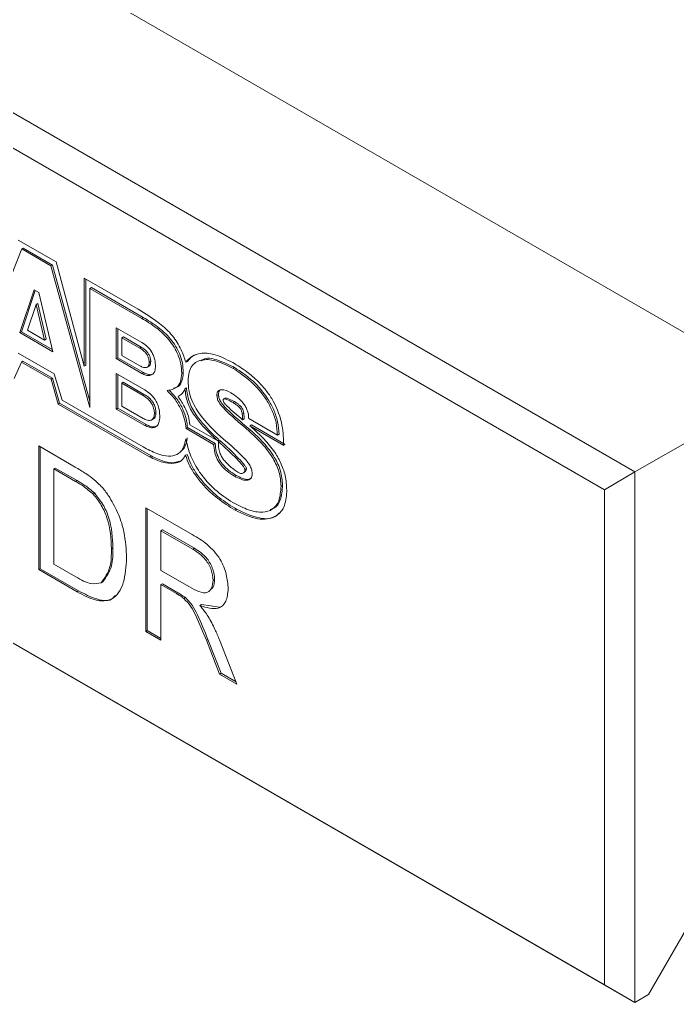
# Model space of a CAD drawing. Header units: inches. Extents: x 0.1 to 10.9, y 0 to 8.5.
# Drawn here: x 10.4795 to 10.5808, y 1.5725 to 1.7238 of the extents above; entities that cross this region are included whole.
import ezdxf

# ---------------------------------------------------------------- set-up
doc = ezdxf.new("R2010")
doc.units = ezdxf.units.IN
doc.header["$MEASUREMENT"] = 0

msp = doc.modelspace()

# ---------------------------------------------------------------- linework, layer by layer
at = {"color": 7, "linetype": 'Continuous', "lineweight": 18}
for p, q in [((10.59669, 1.6671), (8.27668, 3.00642)), ((8.25428, 2.99349), (10.5743, 1.65418)), ((10.56959, 1.65145), (8.25428, 2.98805)), ((8.25428, 2.91184), (10.56959, 1.57524)), ((10.5743, 1.57252), (8.25428, 2.91184)), ((10.47489, 1.67616), (10.47985, 1.68851)), ((10.48514, 1.68653), (10.47931, 1.68989)), ((10.48009, 1.68864), (10.47985, 1.68851)), ((10.47985, 1.68851), (10.48436, 1.6859)), ((10.48009, 1.68864), (10.4846, 1.68604)), ((10.4846, 1.68604), (10.48436, 1.6859)), ((10.48436, 1.6859), (10.49037, 1.66411)), ((10.4846, 1.68604), (10.49037, 1.6651)), ((10.48949, 1.67046), (10.48514, 1.68653)), ((10.49781, 1.67922), (10.48949, 1.68402)), ((10.48949, 1.68402), (10.48949, 1.67046)), ((10.48972, 1.68388), (10.48972, 1.67059)), ((10.49061, 1.68257), (10.49037, 1.68243)), ((10.49061, 1.68257), (10.49858, 1.67797)), ((10.48179, 1.68221), (10.47957, 1.67563)), ((10.48195, 1.68212), (10.4798, 1.67576)), ((10.48179, 1.68221), (10.48249, 1.68181)), ((10.48249, 1.68181), (10.48464, 1.6727)), ((10.49037, 1.66411), (10.49037, 1.68243)), ((10.49037, 1.68243), (10.49834, 1.67783)), ((10.48209, 1.67996), (10.48076, 1.67599)), ((10.48233, 1.6801), (10.48209, 1.67996)), ((10.48338, 1.67447), (10.48209, 1.67996)), ((10.48361, 1.67461), (10.48233, 1.6801)), ((10.49858, 1.67797), (10.49834, 1.67783)), ((10.49442, 1.67639), (10.49837, 1.67411)), ((10.49442, 1.67163), (10.49442, 1.67639)), ((10.4798, 1.67576), (10.47957, 1.67563)), ((10.48464, 1.6727), (10.47957, 1.67563)), ((10.48456, 1.67302), (10.4798, 1.67576)), ((10.48076, 1.67599), (10.48338, 1.67447)), ((10.49465, 1.67177), (10.49465, 1.67626)), ((10.49552, 1.67498), (10.49528, 1.67485)), ((10.49827, 1.67339), (10.49552, 1.67498)), ((10.48361, 1.67461), (10.48338, 1.67447)), ((10.49528, 1.67485), (10.49528, 1.6721)), ((10.49804, 1.67326), (10.49528, 1.67485)), ((10.49827, 1.67339), (10.49804, 1.67326)), ((10.48483, 1.66929), (10.47933, 1.67247)), ((10.49528, 1.6721), (10.49804, 1.67051)), ((10.47868, 1.66855), (10.47981, 1.67111)), ((10.48004, 1.67125), (10.47981, 1.67111)), ((10.47981, 1.67111), (10.48438, 1.66847)), ((10.48004, 1.67125), (10.48461, 1.66861)), ((10.48972, 1.67059), (10.48949, 1.67046)), ((10.49465, 1.67177), (10.49442, 1.67163)), ((10.49837, 1.66935), (10.49442, 1.67163)), ((10.4986, 1.66949), (10.49465, 1.67177)), ((10.49916, 1.67031), (10.49946, 1.67048)), ((10.49973, 1.67117), (10.49949, 1.67103)), ((10.50537, 1.67119), (10.50513, 1.67106)), ((10.4861, 1.66522), (10.48483, 1.66929)), ((10.49442, 1.66936), (10.4988, 1.66682)), ((10.49442, 1.66936), (10.49442, 1.66387)), ((10.49465, 1.66922), (10.49465, 1.66401)), ((10.4986, 1.66949), (10.49837, 1.66935)), ((10.50473, 1.6695), (10.5045, 1.66936)), ((10.51265, 1.67025), (10.51242, 1.67012)), ((10.48461, 1.66861), (10.48438, 1.66847)), ((10.48438, 1.66847), (10.48545, 1.66464)), ((10.48461, 1.66861), (10.48569, 1.66478)), ((10.49549, 1.66798), (10.49526, 1.66785)), ((10.49526, 1.66785), (10.49526, 1.66432)), ((10.49855, 1.66595), (10.49526, 1.66785)), ((10.49879, 1.66608), (10.49549, 1.66798)), ((10.49879, 1.66608), (10.49855, 1.66595)), ((10.50522, 1.66711), (10.50499, 1.66697)), ((10.51015, 1.66607), (10.50991, 1.66594)), ((10.5743, 1.65418), (10.59669, 1.6671)), ((10.48569, 1.66478), (10.48545, 1.66464)), ((10.48545, 1.66464), (10.49953, 1.65651)), ((10.48569, 1.66478), (10.49977, 1.65665)), ((10.49856, 1.65803), (10.4861, 1.66522)), ((10.49526, 1.66432), (10.49855, 1.66242)), ((10.51117, 1.66555), (10.51088, 1.66538)), ((10.51263, 1.66501), (10.5124, 1.66487)), ((10.49465, 1.66401), (10.49442, 1.66387)), ((10.4988, 1.66134), (10.49442, 1.66387)), ((10.49904, 1.66147), (10.49465, 1.66401)), ((10.50053, 1.6633), (10.50029, 1.66316)), ((10.51407, 1.6632), (10.51383, 1.66306)), ((10.49904, 1.66147), (10.4988, 1.66134)), ((10.49987, 1.6622), (10.50016, 1.66237)), ((10.51004, 1.65898), (10.50575, 1.66146)), ((10.51411, 1.66235), (10.51388, 1.66222)), ((10.51924, 1.65986), (10.51481, 1.66243)), ((10.51524, 1.66143), (10.515, 1.6613)), ((10.515, 1.6613), (10.5202, 1.65826)), ((10.51524, 1.66143), (10.52043, 1.65839)), ((10.5054, 1.66102), (10.50517, 1.66088)), ((10.50517, 1.66088), (10.50941, 1.65843)), ((10.5054, 1.66102), (10.50965, 1.65857)), ((10.50944, 1.65987), (10.50921, 1.65973)), ((10.51509, 1.66064), (10.51485, 1.6605)), ((10.51948, 1.66), (10.51924, 1.65986)), ((10.50965, 1.65857), (10.50941, 1.65843)), ((10.51028, 1.65912), (10.51004, 1.65898)), ((10.51039, 1.65901), (10.51016, 1.65887)), ((10.48247, 1.6582), (10.48811, 1.65494)), ((10.48247, 1.63914), (10.48247, 1.6582)), ((10.4827, 1.63928), (10.4827, 1.65806)), ((10.50534, 1.65688), (10.5051, 1.65675)), ((10.49977, 1.65665), (10.49953, 1.65651)), ((10.48503, 1.65479), (10.48479, 1.65466)), ((10.48479, 1.65466), (10.48479, 1.64)), ((10.48814, 1.65272), (10.48479, 1.65466)), ((10.48838, 1.65286), (10.48503, 1.65479)), ((10.51392, 1.65398), (10.51421, 1.65415)), ((10.51447, 1.65462), (10.51424, 1.65449)), ((10.56959, 1.65145), (10.5743, 1.65418)), ((10.5743, 1.65418), (10.5743, 1.57252)), ((10.48838, 1.65286), (10.48814, 1.65272)), ((10.51287, 1.65366), (10.51263, 1.65352)), ((10.4911, 1.65089), (10.49087, 1.65076)), ((10.52003, 1.65213), (10.51979, 1.652)), ((10.56959, 1.57524), (10.56959, 1.65145)), ((10.49897, 1.64867), (10.50613, 1.64454)), ((10.49897, 1.62962), (10.49897, 1.64867)), ((10.4992, 1.62976), (10.4992, 1.64854)), ((10.51295, 1.64843), (10.51271, 1.6483)), ((10.50153, 1.64527), (10.50129, 1.64513)), ((10.50129, 1.64513), (10.50129, 1.63902)), ((10.50621, 1.64229), (10.50129, 1.64513)), ((10.50645, 1.64243), (10.50153, 1.64527)), ((10.49391, 1.64248), (10.49368, 1.64234)), ((10.50645, 1.64243), (10.50621, 1.64229)), ((10.4827, 1.63928), (10.48247, 1.63914)), ((10.48838, 1.63573), (10.48247, 1.63914)), ((10.48861, 1.63587), (10.4827, 1.63928)), ((10.48479, 1.64), (10.4882, 1.63804)), ((10.50129, 1.63902), (10.50571, 1.63647)), ((10.49233, 1.63727), (10.49209, 1.63713)), ((10.50957, 1.63763), (10.50933, 1.63749)), ((10.48861, 1.63587), (10.48838, 1.63573)), ((10.50153, 1.63696), (10.50129, 1.63683)), ((10.50368, 1.63545), (10.50129, 1.63683)), ((10.50129, 1.63683), (10.50129, 1.62828)), ((10.50391, 1.63559), (10.50153, 1.63696)), ((10.50391, 1.63559), (10.50368, 1.63545)), ((10.50506, 1.63484), (10.50482, 1.6347)), ((10.50752, 1.63375), (10.50728, 1.63361)), ((10.51029, 1.63335), (10.50752, 1.63375)), ((10.4992, 1.62976), (10.49897, 1.62962)), ((10.50129, 1.62828), (10.49897, 1.62962)), ((10.50129, 1.62855), (10.4992, 1.62976)), ((10.50852, 1.6284), (10.50829, 1.62826)), ((10.51034, 1.62305), (10.50829, 1.62826)), ((10.51058, 1.62319), (10.50852, 1.6284)), ((10.5103, 1.62833), (10.51301, 1.62151)), ((10.51058, 1.62319), (10.51034, 1.62305)), ((10.51301, 1.62151), (10.51034, 1.62305)), ((10.51287, 1.62187), (10.51058, 1.62319)), ((10.59008, 1.59746), (10.57637, 1.57371)), ((10.56959, 1.57524), (10.5743, 1.57252)), ((10.57637, 1.57371), (10.5743, 1.57252))]:
    msp.add_line(p, q, dxfattribs=at)
for points, knots in [([(10.50513, 1.67106), (10.50492, 1.6717), (10.50445, 1.67313), (10.50304, 1.67537), (10.50069, 1.67746), (10.4989, 1.67855), (10.49781, 1.67922)], [0, 0, 0, 0, 0.172596, 0.380101, 0.623633, 1, 1, 1, 1]), ([(10.49858, 1.67797), (10.49931, 1.67752), (10.50074, 1.67666), (10.50246, 1.67509), (10.50359, 1.67357), (10.50424, 1.67229), (10.50467, 1.67088), (10.50471, 1.66998), (10.50473, 1.6695)], [0, 0, 0, 0, 0.2596133, 0.5042935, 0.6194949, 0.734392, 0.8575073, 1, 1, 1, 1]), ([(10.49834, 1.67783), (10.49908, 1.67739), (10.50051, 1.67653), (10.50223, 1.67496), (10.50335, 1.67343), (10.504, 1.67216), (10.50443, 1.67074), (10.50447, 1.66985), (10.5045, 1.66936)], [0, 0, 0, 0, 0.2596133, 0.5042935, 0.6194949, 0.734392, 0.8575073, 1, 1, 1, 1]), ([(10.49973, 1.67117), (10.49972, 1.67135), (10.4997, 1.67168), (10.49949, 1.67222), (10.49917, 1.67269), (10.49875, 1.67309), (10.49844, 1.67329), (10.49827, 1.67339)], [0, 0, 0, 0, 0.210866, 0.389596, 0.561335, 0.77364, 1, 1, 1, 1]), ([(10.49837, 1.67411), (10.49866, 1.67392), (10.49924, 1.67354), (10.49989, 1.6727), (10.50024, 1.67191), (10.50042, 1.67121), (10.50044, 1.67076), (10.50045, 1.67051)], [0, 0, 0, 0, 0.262638, 0.514536, 0.654613, 0.812515, 1, 1, 1, 1]), ([(10.49949, 1.67103), (10.49948, 1.67121), (10.49946, 1.67155), (10.49925, 1.67208), (10.49893, 1.67255), (10.49851, 1.67296), (10.4982, 1.67315), (10.49804, 1.67326)], [0, 0, 0, 0, 0.210866, 0.389596, 0.561335, 0.77364, 1, 1, 1, 1]), ([(10.51235, 1.67103), (10.5113, 1.67155), (10.50944, 1.67249), (10.50725, 1.67253), (10.50589, 1.67196), (10.50537, 1.67134), (10.50513, 1.67106)], [0, 0, 0, 0, 0.370413, 0.659867, 0.84661, 1, 1, 1, 1]), ([(10.50678, 1.67227), (10.50655, 1.67218), (10.50598, 1.67198), (10.5056, 1.67149), (10.50537, 1.67119)], [0, 0, 0, 0, 0.405524, 1, 1, 1, 1]), ([(10.49804, 1.67051), (10.49822, 1.67042), (10.4986, 1.67024), (10.49904, 1.67022), (10.49932, 1.67039), (10.49947, 1.67065), (10.49949, 1.6709), (10.49949, 1.67103)], [0, 0, 0, 0, 0.2631781, 0.5362228, 0.6796343, 0.8298666, 1, 1, 1, 1]), ([(10.50045, 1.67051), (10.50043, 1.67022), (10.5004, 1.6697), (10.50007, 1.6692), (10.49958, 1.669), (10.499, 1.66904), (10.49857, 1.66925), (10.49837, 1.66935)], [0, 0, 0, 0, 0.233634, 0.429534, 0.609083, 0.811503, 1, 1, 1, 1]), ([(10.49942, 1.67047), (10.49946, 1.67049), (10.49958, 1.67055), (10.4997, 1.67079), (10.49972, 1.67104), (10.49973, 1.67117)], [0, 0, 0, 0, 0.203791, 0.577165, 1, 1, 1, 1]), ([(10.50547, 1.66817), (10.5055, 1.66865), (10.50556, 1.66958), (10.50621, 1.67091), (10.50771, 1.67164), (10.50998, 1.67134), (10.5116, 1.67053), (10.51242, 1.67012)], [0, 0, 0, 0, 0.134679, 0.257286, 0.494977, 0.745543, 1, 1, 1, 1]), ([(10.50745, 1.67128), (10.50762, 1.67139), (10.50835, 1.67187), (10.51024, 1.67142), (10.51185, 1.67064), (10.51265, 1.67025)], [0, 0, 0, 0, 0.133721, 0.563524, 1, 1, 1, 1]), ([(10.5202, 1.65826), (10.52017, 1.65927), (10.52011, 1.66141), (10.51905, 1.66447), (10.51757, 1.6667), (10.51618, 1.66825), (10.5144, 1.66977), (10.51308, 1.67058), (10.51235, 1.67103)], [0, 0, 0, 0, 0.211166, 0.446808, 0.552781, 0.674848, 0.821169, 1, 1, 1, 1]), ([(10.50013, 1.66931), (10.50003, 1.66926), (10.49978, 1.66912), (10.49923, 1.66918), (10.49881, 1.66939), (10.4986, 1.66949)], [0, 0, 0, 0, 0.243501, 0.635223, 1, 1, 1, 1]), ([(10.5045, 1.66936), (10.50446, 1.66892), (10.50438, 1.66803), (10.50366, 1.66695), (10.50279, 1.6668), (10.50225, 1.66671)], [0, 0, 0, 0, 0.2846634, 0.5591516, 1, 1, 1, 1]), ([(10.50473, 1.6695), (10.50469, 1.66906), (10.50461, 1.66818), (10.50407, 1.66728), (10.50348, 1.66715), (10.50321, 1.6671)], [0, 0, 0, 0, 0.362731, 0.712496, 1, 1, 1, 1]), ([(10.51242, 1.67012), (10.51336, 1.66949), (10.51518, 1.66829), (10.51728, 1.66584), (10.5185, 1.66358), (10.51913, 1.66168), (10.5192, 1.66049), (10.51924, 1.65986)], [0, 0, 0, 0, 0.287197, 0.558239, 0.696739, 0.840355, 1, 1, 1, 1]), ([(10.51265, 1.67025), (10.51359, 1.66963), (10.51542, 1.66842), (10.51752, 1.66597), (10.51873, 1.66371), (10.51936, 1.66181), (10.51944, 1.66063), (10.51948, 1.66)], [0, 0, 0, 0, 0.287197, 0.558239, 0.696739, 0.840355, 1, 1, 1, 1]), ([(10.51046, 1.65964), (10.50909, 1.66093), (10.50737, 1.66255), (10.50601, 1.66523), (10.50555, 1.66673), (10.5055, 1.66767), (10.50547, 1.66817)], [0, 0, 0, 0, 0.549138, 0.688118, 0.834107, 1, 1, 1, 1]), ([(10.50029, 1.66316), (10.50028, 1.6634), (10.50025, 1.66382), (10.50001, 1.66449), (10.49962, 1.66508), (10.49912, 1.66558), (10.49875, 1.66582), (10.49855, 1.66595)], [0, 0, 0, 0, 0.219171, 0.402032, 0.573212, 0.780589, 1, 1, 1, 1]), ([(10.50053, 1.6633), (10.50051, 1.66353), (10.50049, 1.66396), (10.50024, 1.66463), (10.49986, 1.66522), (10.49936, 1.66572), (10.49898, 1.66596), (10.49879, 1.66608)], [0, 0, 0, 0, 0.219171, 0.402032, 0.573212, 0.780589, 1, 1, 1, 1]), ([(10.4988, 1.66682), (10.49913, 1.66661), (10.49977, 1.66618), (10.5005, 1.66523), (10.50089, 1.66433), (10.50109, 1.66353), (10.50111, 1.66301), (10.50112, 1.66272)], [0, 0, 0, 0, 0.258004, 0.507896, 0.648867, 0.809076, 1, 1, 1, 1]), ([(10.50225, 1.66671), (10.50269, 1.66626), (10.50355, 1.66537), (10.50445, 1.66376), (10.505, 1.66223), (10.50511, 1.66134), (10.50517, 1.66088)], [0, 0, 0, 0, 0.285153, 0.557728, 0.774206, 1, 1, 1, 1]), ([(10.50249, 1.66684), (10.50293, 1.66639), (10.50379, 1.66551), (10.50469, 1.6639), (10.50523, 1.66237), (10.50535, 1.66147), (10.5054, 1.66102)], [0, 0, 0, 0, 0.285153, 0.557728, 0.774206, 1, 1, 1, 1]), ([(10.50393, 1.66582), (10.50417, 1.66595), (10.50462, 1.6662), (10.50487, 1.66673), (10.50499, 1.66697)], [0, 0, 0, 0, 0.531692, 1, 1, 1, 1]), ([(10.50575, 1.66146), (10.5057, 1.66189), (10.50559, 1.66276), (10.50493, 1.6643), (10.50429, 1.66527), (10.50393, 1.66582)], [0, 0, 0, 0, 0.3010187, 0.5986385, 1, 1, 1, 1]), ([(10.50499, 1.66697), (10.50507, 1.6663), (10.50525, 1.66492), (10.50678, 1.66218), (10.50826, 1.66069), (10.50921, 1.65973)], [0, 0, 0, 0, 0.25479, 0.522987, 1, 1, 1, 1]), ([(10.50522, 1.66711), (10.50531, 1.66644), (10.50549, 1.66505), (10.50701, 1.66232), (10.50849, 1.66082), (10.50944, 1.65987)], [0, 0, 0, 0, 0.25479, 0.522987, 1, 1, 1, 1]), ([(10.51206, 1.66637), (10.51156, 1.66662), (10.51083, 1.66698), (10.51015, 1.66674), (10.50994, 1.66635), (10.50992, 1.66608), (10.50991, 1.66594)], [0, 0, 0, 0, 0.508339, 0.744846, 0.865693, 1, 1, 1, 1]), ([(10.50991, 1.66594), (10.50994, 1.66574), (10.50998, 1.66535), (10.51051, 1.66442), (10.51217, 1.66275), (10.51371, 1.66146), (10.51485, 1.6605)], [0, 0, 0, 0, 0.080263, 0.164107, 0.382413, 1, 1, 1, 1]), ([(10.51053, 1.66684), (10.51046, 1.66682), (10.51031, 1.66677), (10.51018, 1.66648), (10.51016, 1.66621), (10.51015, 1.66607)], [0, 0, 0, 0, 0.2391103, 0.5994854, 1, 1, 1, 1]), ([(10.51015, 1.66607), (10.51017, 1.66588), (10.51022, 1.66549), (10.51075, 1.66456), (10.5124, 1.66288), (10.51395, 1.66159), (10.51509, 1.66064)], [0, 0, 0, 0, 0.080263, 0.164107, 0.382413, 1, 1, 1, 1]), ([(10.51481, 1.66243), (10.5148, 1.66263), (10.5148, 1.66303), (10.51462, 1.66366), (10.51434, 1.66424), (10.51384, 1.66496), (10.51306, 1.66574), (10.5124, 1.66615), (10.51206, 1.66637)], [0, 0, 0, 0, 0.13742, 0.258595, 0.373661, 0.490016, 0.737396, 1, 1, 1, 1]), ([(10.51087, 1.66534), (10.51087, 1.66535), (10.51088, 1.66537), (10.51089, 1.66539), (10.51094, 1.66542), (10.51113, 1.66542), (10.51162, 1.66528), (10.51208, 1.66504), (10.5124, 1.66487)], [0, 0, 0, 0, 0.01741, 0.036526, 0.058712, 0.147402, 0.41052, 1, 1, 1, 1]), ([(10.51388, 1.66222), (10.51307, 1.66289), (10.51216, 1.66364), (10.51122, 1.6646), (10.51101, 1.66487), (10.51089, 1.66512), (10.51088, 1.66527), (10.51087, 1.66534)], [0, 0, 0, 0, 0.734046, 0.826977, 0.895049, 0.948098, 1, 1, 1, 1]), ([(10.51111, 1.66548), (10.51111, 1.66549), (10.51111, 1.66551), (10.51113, 1.66553), (10.51118, 1.66556), (10.51136, 1.66556), (10.51186, 1.66541), (10.51231, 1.66517), (10.51263, 1.66501)], [0, 0, 0, 0, 0.01741, 0.036526, 0.058712, 0.147402, 0.41052, 1, 1, 1, 1]), ([(10.5124, 1.66487), (10.51256, 1.66477), (10.51286, 1.66458), (10.51325, 1.66427), (10.51355, 1.66393), (10.51376, 1.6635), (10.51381, 1.66321), (10.51383, 1.66306)], [0, 0, 0, 0, 0.269685, 0.474987, 0.635133, 0.804361, 1, 1, 1, 1]), ([(10.51263, 1.66501), (10.5128, 1.6649), (10.51309, 1.66472), (10.51348, 1.66441), (10.51379, 1.66406), (10.514, 1.66364), (10.51404, 1.66335), (10.51407, 1.6632)], [0, 0, 0, 0, 0.269685, 0.474987, 0.635133, 0.804361, 1, 1, 1, 1]), ([(10.49855, 1.66242), (10.49877, 1.66231), (10.49922, 1.66209), (10.49976, 1.66211), (10.50008, 1.66234), (10.50026, 1.66267), (10.50028, 1.66299), (10.50029, 1.66316)], [0, 0, 0, 0, 0.255403, 0.523999, 0.668505, 0.822947, 1, 1, 1, 1]), ([(10.50013, 1.66236), (10.50019, 1.6624), (10.50034, 1.66249), (10.5005, 1.66281), (10.50052, 1.66313), (10.50053, 1.6633)], [0, 0, 0, 0, 0.2351101, 0.5914692, 1, 1, 1, 1]), ([(10.51383, 1.66306), (10.51385, 1.66291), (10.51388, 1.66262), (10.51388, 1.66235), (10.51388, 1.66222)], [0, 0, 0, 0, 0.517445, 1, 1, 1, 1]), ([(10.51407, 1.6632), (10.51408, 1.66305), (10.51411, 1.66276), (10.51411, 1.66249), (10.51411, 1.66235)], [0, 0, 0, 0, 0.517445, 1, 1, 1, 1]), ([(10.50112, 1.66272), (10.5011, 1.66239), (10.50106, 1.66179), (10.50069, 1.66121), (10.50016, 1.66096), (10.49951, 1.661), (10.49903, 1.66123), (10.4988, 1.66134)], [0, 0, 0, 0, 0.2378891, 0.4358259, 0.6150043, 0.8148649, 1, 1, 1, 1]), ([(10.50071, 1.66129), (10.50061, 1.66124), (10.50033, 1.66107), (10.49974, 1.66114), (10.49927, 1.66136), (10.49904, 1.66147)], [0, 0, 0, 0, 0.230261, 0.629851, 1, 1, 1, 1]), ([(10.51513, 1.66118), (10.51511, 1.66121), (10.51506, 1.66124), (10.51502, 1.66128), (10.515, 1.6613)], [0, 0, 0, 0, 0.558105, 1, 1, 1, 1]), ([(10.50944, 1.65987), (10.5096, 1.65973), (10.50988, 1.65948), (10.51015, 1.65923), (10.51028, 1.65912)], [0, 0, 0, 0, 0.55694, 1, 1, 1, 1]), ([(10.51485, 1.6605), (10.51554, 1.65987), (10.51687, 1.65862), (10.51853, 1.65649), (10.51963, 1.6541), (10.51974, 1.65273), (10.51979, 1.652)], [0, 0, 0, 0, 0.283784, 0.553722, 0.762442, 1, 1, 1, 1]), ([(10.51509, 1.66064), (10.51577, 1.66), (10.5171, 1.65876), (10.51877, 1.65662), (10.51987, 1.65424), (10.51997, 1.65287), (10.52003, 1.65213)], [0, 0, 0, 0, 0.283784, 0.553722, 0.762442, 1, 1, 1, 1]), ([(10.52068, 1.65112), (10.52065, 1.65186), (10.52059, 1.65322), (10.51992, 1.65537), (10.51877, 1.65742), (10.51712, 1.65938), (10.51583, 1.66055), (10.51513, 1.66118)], [0, 0, 0, 0, 0.2081937, 0.3823855, 0.547555, 0.7576294, 1, 1, 1, 1]), ([(10.50512, 1.6593), (10.505, 1.65873), (10.50477, 1.65766), (10.50379, 1.65675), (10.50239, 1.65652), (10.5006, 1.65694), (10.49926, 1.65766), (10.49856, 1.65803)], [0, 0, 0, 0, 0.192428, 0.364898, 0.537621, 0.757448, 1, 1, 1, 1]), ([(10.50535, 1.65943), (10.50525, 1.65884), (10.50509, 1.65795), (10.50454, 1.65752), (10.50435, 1.65737)], [0, 0, 0, 0, 0.661312, 1, 1, 1, 1]), ([(10.51237, 1.64947), (10.51143, 1.65009), (10.50962, 1.65127), (10.50735, 1.65384), (10.50574, 1.65665), (10.50533, 1.6584), (10.50512, 1.6593)], [0, 0, 0, 0, 0.296066, 0.570524, 0.779216, 1, 1, 1, 1]), ([(10.50921, 1.65973), (10.50936, 1.65959), (10.50964, 1.65934), (10.50992, 1.65909), (10.51004, 1.65898)], [0, 0, 0, 0, 0.55694, 1, 1, 1, 1]), ([(10.50941, 1.65843), (10.50945, 1.65803), (10.50951, 1.65729), (10.50992, 1.65614), (10.5106, 1.6551), (10.51154, 1.6542), (10.51225, 1.65376), (10.51263, 1.65352)], [0, 0, 0, 0, 0.210708, 0.385024, 0.548448, 0.756707, 1, 1, 1, 1]), ([(10.50965, 1.65857), (10.50968, 1.65816), (10.50974, 1.65743), (10.51016, 1.65628), (10.51083, 1.65524), (10.51177, 1.65434), (10.51249, 1.6539), (10.51287, 1.65366)], [0, 0, 0, 0, 0.210708, 0.385024, 0.548448, 0.756707, 1, 1, 1, 1]), ([(10.51184, 1.65514), (10.51163, 1.65534), (10.51126, 1.65568), (10.5108, 1.65626), (10.51049, 1.65681), (10.51015, 1.65772), (10.51016, 1.65837), (10.51016, 1.65887)], [0, 0, 0, 0, 0.198373, 0.356661, 0.48918, 0.610042, 1, 1, 1, 1]), ([(10.51016, 1.65887), (10.51112, 1.65798), (10.51241, 1.6568), (10.51375, 1.65537), (10.51414, 1.65483), (10.51422, 1.65464), (10.51425, 1.65455), (10.51424, 1.65451), (10.51424, 1.65449)], [0, 0, 0, 0, 0.664568, 0.889211, 0.957686, 0.973941, 0.987622, 1, 1, 1, 1]), ([(10.51039, 1.65901), (10.51136, 1.65812), (10.51265, 1.65693), (10.51398, 1.65551), (10.51437, 1.65496), (10.51446, 1.65477), (10.51448, 1.65469), (10.51448, 1.65464), (10.51447, 1.65462)], [0, 0, 0, 0, 0.664568, 0.889211, 0.957686, 0.973941, 0.987622, 1, 1, 1, 1]), ([(10.51535, 1.65396), (10.51533, 1.65417), (10.51529, 1.6546), (10.51478, 1.6556), (10.51314, 1.65739), (10.5116, 1.65868), (10.51046, 1.65964)], [0, 0, 0, 0, 0.089597, 0.178615, 0.397079, 1, 1, 1, 1]), ([(10.49953, 1.65651), (10.50022, 1.65618), (10.50155, 1.65555), (10.50321, 1.65543), (10.50446, 1.65578), (10.50489, 1.65643), (10.5051, 1.65675)], [0, 0, 0, 0, 0.310425, 0.600069, 0.808012, 1, 1, 1, 1]), ([(10.5051, 1.65675), (10.50527, 1.65626), (10.50563, 1.65521), (10.50663, 1.6536), (10.50809, 1.6518), (10.51017, 1.64989), (10.5118, 1.64886), (10.51271, 1.6483)], [0, 0, 0, 0, 0.126617, 0.273245, 0.446193, 0.693435, 1, 1, 1, 1]), ([(10.50534, 1.65688), (10.50551, 1.6564), (10.50587, 1.65535), (10.50686, 1.65373), (10.50832, 1.65193), (10.5104, 1.65002), (10.51204, 1.649), (10.51295, 1.64843)], [0, 0, 0, 0, 0.126617, 0.273245, 0.446193, 0.693435, 1, 1, 1, 1]), ([(10.49977, 1.65665), (10.50045, 1.65633), (10.50177, 1.65571), (10.50328, 1.65551), (10.50395, 1.65579), (10.50413, 1.65586)], [0, 0, 0, 0, 0.438764, 0.848156, 1, 1, 1, 1]), ([(10.48811, 1.65494), (10.48866, 1.65462), (10.48964, 1.65405), (10.4906, 1.65331), (10.49103, 1.65298)], [0, 0, 0, 0, 0.560159, 1, 1, 1, 1]), ([(10.51424, 1.65449), (10.51421, 1.65439), (10.51416, 1.65421), (10.51401, 1.65402), (10.51381, 1.65393), (10.51351, 1.65396), (10.51307, 1.65416), (10.5125, 1.65457), (10.51208, 1.65494), (10.51184, 1.65514)], [0, 0, 0, 0, 0.105866, 0.200197, 0.290612, 0.387171, 0.541966, 0.742417, 1, 1, 1, 1]), ([(10.51263, 1.65352), (10.51297, 1.65335), (10.51361, 1.65302), (10.51449, 1.65283), (10.51507, 1.65303), (10.51532, 1.65348), (10.51534, 1.65379), (10.51535, 1.65396)], [0, 0, 0, 0, 0.277056, 0.534545, 0.763848, 0.877102, 1, 1, 1, 1]), ([(10.51447, 1.65462), (10.51445, 1.65453), (10.51439, 1.65435), (10.51429, 1.65419), (10.5142, 1.65416), (10.51418, 1.65415)], [0, 0, 0, 0, 0.468112, 0.885218, 1, 1, 1, 1]), ([(10.49087, 1.65076), (10.49036, 1.65119), (10.48947, 1.65196), (10.48855, 1.65249), (10.48814, 1.65272)], [0, 0, 0, 0, 0.559255, 1, 1, 1, 1]), ([(10.4911, 1.65089), (10.4906, 1.65132), (10.4897, 1.6521), (10.48878, 1.65263), (10.48838, 1.65286)], [0, 0, 0, 0, 0.559255, 1, 1, 1, 1]), ([(10.49103, 1.65298), (10.49151, 1.65254), (10.49239, 1.65175), (10.49311, 1.6507), (10.49342, 1.65023)], [0, 0, 0, 0, 0.559847, 1, 1, 1, 1]), ([(10.51287, 1.65366), (10.5132, 1.65349), (10.51383, 1.65317), (10.51466, 1.65295), (10.51501, 1.65314), (10.51515, 1.65322)], [0, 0, 0, 0, 0.402857, 0.777261, 1, 1, 1, 1]), ([(10.49368, 1.64234), (10.49361, 1.6439), (10.4935, 1.64607), (10.49218, 1.6491), (10.4913, 1.65021), (10.49087, 1.65076)], [0, 0, 0, 0, 0.559165, 0.780045, 1, 1, 1, 1]), ([(10.49391, 1.64248), (10.49384, 1.64403), (10.49374, 1.6462), (10.49242, 1.64924), (10.49154, 1.65034), (10.4911, 1.65089)], [0, 0, 0, 0, 0.559165, 0.780045, 1, 1, 1, 1]), ([(10.51979, 1.652), (10.51973, 1.65119), (10.51962, 1.64968), (10.51853, 1.64831), (10.51689, 1.64785), (10.51477, 1.64823), (10.51318, 1.64905), (10.51237, 1.64947)], [0, 0, 0, 0, 0.202997, 0.380347, 0.554846, 0.771411, 1, 1, 1, 1]), ([(10.51271, 1.6483), (10.51391, 1.64773), (10.51617, 1.64666), (10.51881, 1.64703), (10.5204, 1.64859), (10.52059, 1.65028), (10.52068, 1.65112)], [0, 0, 0, 0, 0.314908, 0.592703, 0.795763, 1, 1, 1, 1]), ([(10.52003, 1.65213), (10.51996, 1.65134), (10.51984, 1.64985), (10.51903, 1.64863), (10.51832, 1.64846), (10.51813, 1.64842)], [0, 0, 0, 0, 0.455286, 0.853049, 1, 1, 1, 1]), ([(10.49342, 1.65023), (10.49391, 1.64937), (10.49488, 1.64765), (10.49582, 1.64439), (10.49594, 1.64226), (10.49601, 1.64096)], [0, 0, 0, 0, 0.279769, 0.559929, 1, 1, 1, 1]), ([(10.51295, 1.64843), (10.51412, 1.64789), (10.51634, 1.64687), (10.51866, 1.64691), (10.51934, 1.64771), (10.51944, 1.64783)], [0, 0, 0, 0, 0.491514, 0.925104, 1, 1, 1, 1]), ([(10.50613, 1.64454), (10.50689, 1.64409), (10.5084, 1.6432), (10.51043, 1.64099), (10.51148, 1.63837), (10.5116, 1.63693), (10.51166, 1.63621)], [0, 0, 0, 0, 0.281682, 0.559226, 0.779406, 1, 1, 1, 1]), ([(10.49209, 1.63713), (10.49264, 1.63787), (10.49363, 1.63919), (10.49367, 1.64138), (10.49368, 1.64234)], [0, 0, 0, 0, 0.557459, 1, 1, 1, 1]), ([(10.49233, 1.63727), (10.49288, 1.63801), (10.49387, 1.63933), (10.4939, 1.64151), (10.49391, 1.64248)], [0, 0, 0, 0, 0.557459, 1, 1, 1, 1]), ([(10.50933, 1.63749), (10.50928, 1.63802), (10.50918, 1.63907), (10.50803, 1.64111), (10.5069, 1.64184), (10.50621, 1.64229)], [0, 0, 0, 0, 0.280425, 0.559989, 1, 1, 1, 1]), ([(10.50957, 1.63763), (10.50952, 1.63816), (10.50942, 1.63921), (10.50827, 1.64125), (10.50714, 1.64198), (10.50645, 1.64243)], [0, 0, 0, 0, 0.280425, 0.559989, 1, 1, 1, 1]), ([(10.49601, 1.64096), (10.49592, 1.63962), (10.49576, 1.63694), (10.49408, 1.63433), (10.49123, 1.63422), (10.48933, 1.63523), (10.48838, 1.63573)], [0, 0, 0, 0, 0.280837, 0.559956, 0.779064, 1, 1, 1, 1]), ([(10.4882, 1.63804), (10.489, 1.63758), (10.49042, 1.63676), (10.49158, 1.63702), (10.49209, 1.63713)], [0, 0, 0, 0, 0.561818, 1, 1, 1, 1]), ([(10.50571, 1.63647), (10.50619, 1.63621), (10.50715, 1.63568), (10.50847, 1.63545), (10.50921, 1.63626), (10.50929, 1.63708), (10.50933, 1.63749)], [0, 0, 0, 0, 0.2815326, 0.5603368, 0.7799273, 1, 1, 1, 1]), ([(10.50907, 1.63618), (10.50917, 1.63627), (10.50951, 1.63657), (10.50955, 1.63719), (10.50957, 1.63763)], [0, 0, 0, 0, 0.300328, 1, 1, 1, 1]), ([(10.49419, 1.63516), (10.4941, 1.63502), (10.49356, 1.63417), (10.4914, 1.63445), (10.48954, 1.6354), (10.48861, 1.63587)], [0, 0, 0, 0, 0.0918051, 0.5440158, 1, 1, 1, 1]), ([(10.50506, 1.63484), (10.50485, 1.63499), (10.50447, 1.63527), (10.50408, 1.63549), (10.50391, 1.63559)], [0, 0, 0, 0, 0.559853, 1, 1, 1, 1]), ([(10.51166, 1.63621), (10.51159, 1.6355), (10.51145, 1.6341), (10.50993, 1.63278), (10.50829, 1.6333), (10.50728, 1.63361)], [0, 0, 0, 0, 0.280525, 0.560523, 1, 1, 1, 1]), ([(10.50482, 1.6347), (10.50461, 1.63486), (10.50423, 1.63513), (10.50385, 1.63535), (10.50368, 1.63545)], [0, 0, 0, 0, 0.559853, 1, 1, 1, 1]), ([(10.50829, 1.62826), (10.50778, 1.62953), (10.50707, 1.63129), (10.50593, 1.63357), (10.50519, 1.63432), (10.50482, 1.6347)], [0, 0, 0, 0, 0.5608266, 0.7807095, 1, 1, 1, 1]), ([(10.50852, 1.6284), (10.50802, 1.62967), (10.50731, 1.63143), (10.50616, 1.63371), (10.50543, 1.63446), (10.50506, 1.63484)], [0, 0, 0, 0, 0.5608266, 0.7807095, 1, 1, 1, 1]), ([(10.50728, 1.63361), (10.50754, 1.63332), (10.50799, 1.63279), (10.50839, 1.6322), (10.50857, 1.63193)], [0, 0, 0, 0, 0.5601403, 1, 1, 1, 1]), ([(10.50857, 1.63193), (10.50893, 1.63128), (10.50959, 1.6301), (10.51009, 1.62887), (10.5103, 1.62833)], [0, 0, 0, 0, 0.559794, 1, 1, 1, 1])]:
    msp.add_open_spline(points, degree=3, knots=knots, dxfattribs=at)

doc.saveas('drawing.dxf')
